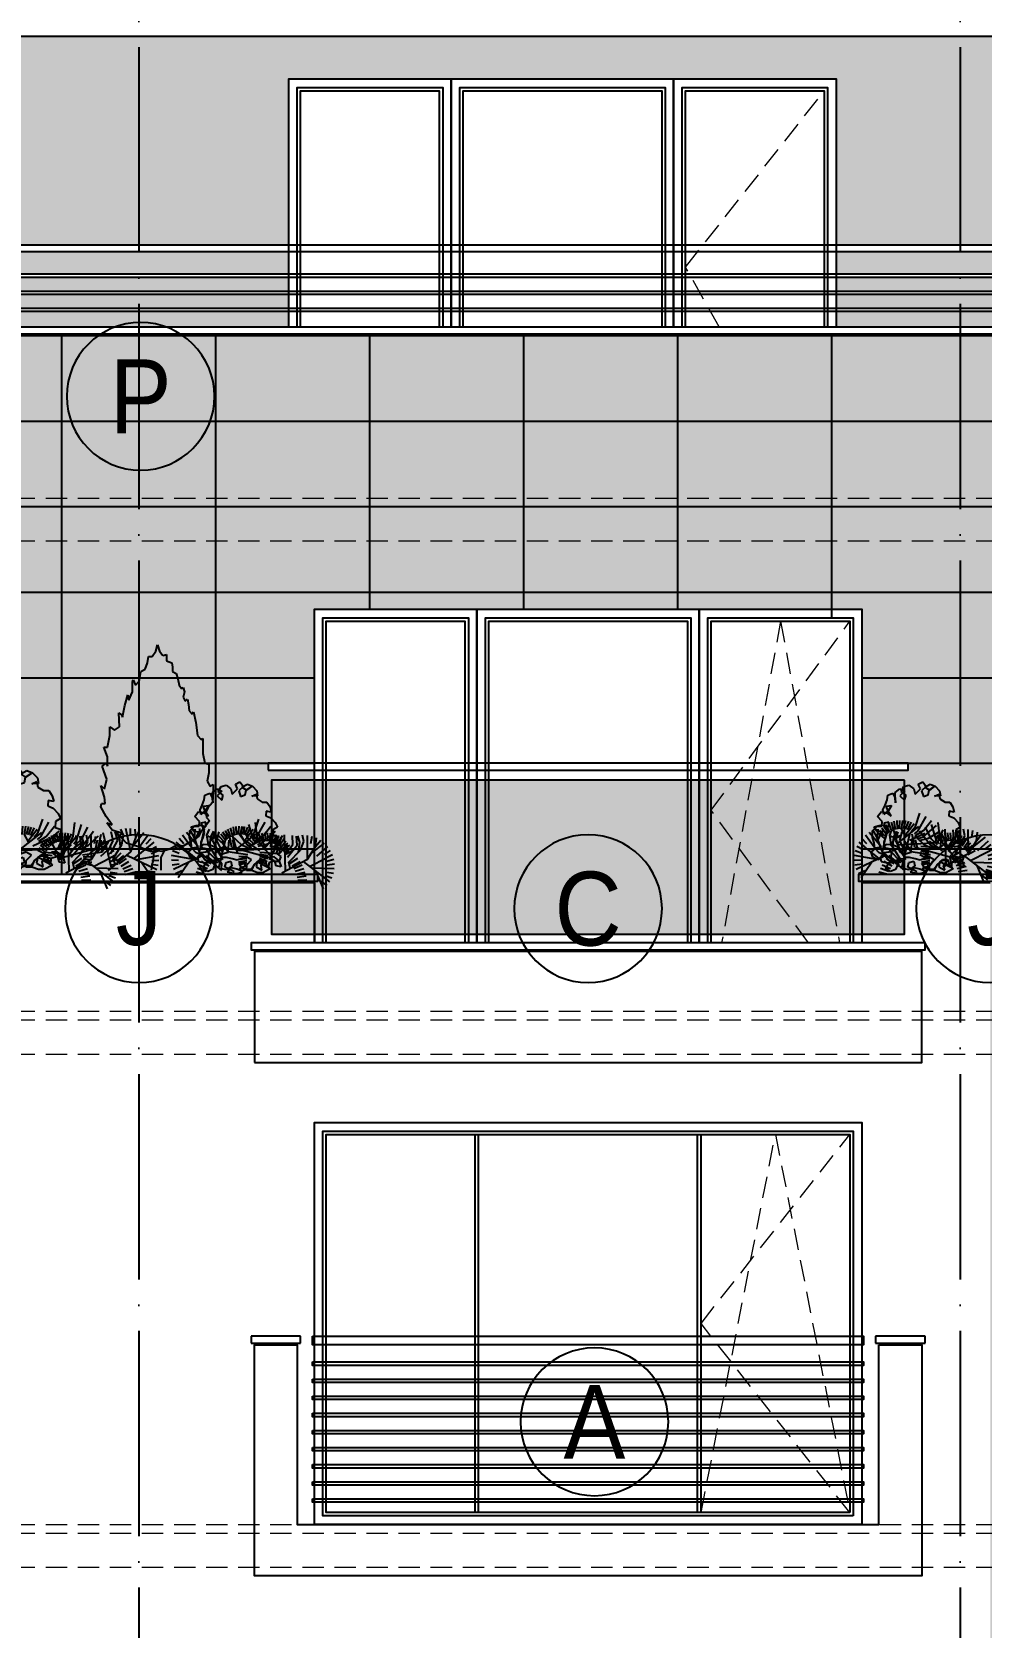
# Model space of a CAD drawing. Extents: x 9615146 to 9672346, y 4699603 to 4705703.
# Drawn here: x 9628201 to 9628756, y 4701149 to 4702081 of the extents above; entities that cross this region are included whole.
import ezdxf
from ezdxf.enums import TextEntityAlignment as Align

# ---------------------------------------------------------------- set-up
doc = ezdxf.new("R2010")
doc.units = 0
doc.header["$LTSCALE"] = 0.5
doc.header["$MEASUREMENT"] = 0
doc.linetypes.add('ACAD_ISO04W100', pattern=[30, 24, -3, 0, -3])
doc.linetypes.add('DASHED', pattern=[0.75, 0.5, -0.25])
doc.layers.get('0').update_dxf_attribs({"color": 251, "linetype": 'CONTINUOUS'})
for name, color, linetype in [('_axis', 1, 'ACAD_ISO04W100'), ('_hatch', 9, 'CONTINUOUS'), ('_hatch_construction', 252, 'CONTINUOUS'), ('_text_spesif_window', 41, 'CONTINUOUS'), ('_view', 3, 'CONTINUOUS'), ('_vista', 75, 'CONTINUOUS'), ('fasadi', 147, 'CONTINUOUS')]:
    doc.layers.add(name, color=color, linetype=linetype)
doc.layers.add('_punk', color=8, linetype='DASHED', lineweight=9)
doc.styles.add('HEB1', font='', dxfattribs={"width": 0.8, "oblique": 17})
doc.styles.add('POMESHTENIA', font='arial.ttf', dxfattribs={"width": 0.9})
doc.styles.get('HEB1').set_extended_font_data('HebarU Cyr')

# ---------------------------------------------------------------- blocks, each defined once
blk = doc.blocks.new('sedgr-flat-1')
at = {"layer": 'fasadi'}
for p, q in [((27, 140), (-2, 140)), ((-2, 140), (-2, 136)), ((27, 136), (27, 140)), ((392, 140), (363, 140)), ((363, 140), (363, 136)), ((392, 136), (392, 140)), ((-2, 136), (27, 136)), ((363, 136), (392, 136))]:
    blk.add_line(p, q, dxfattribs=at)
for points in [[(34, 140), (356, 140), (356, 135), (34, 135)], [(365, 135), (390, 135), (390, 0), (0, 0), (0, 135), (25, 135), (25, 30), (365, 30), (365, 135)], [(34, 125), (356, 125), (356, 123), (34, 123)], [(34, 115), (356, 115), (356, 113), (34, 113)], [(34, 105), (356, 105), (356, 103), (34, 103)], [(34, 95), (356, 95), (356, 93), (34, 93)], [(34, 85), (356, 85), (356, 83), (34, 83)], [(34, 75), (356, 75), (356, 73), (34, 73)], [(34, 65), (356, 65), (356, 63), (34, 63)], [(34, 55), (356, 55), (356, 53), (34, 53)], [(34, 45), (356, 45), (356, 43), (34, 43)]]:
    blk.add_lwpolyline(points, close=True, dxfattribs=at)
blk = doc.blocks.new('TREE8-E')
for p, q in [((-11.26, 6.78), (-12.51, 7.9)), ((-10.72, 7.44), (-11.79, 8.73)), ((-10.09, 8), (-10.95, 9.45)), ((-8.04, 4.03), (-10.82, 7.5)), ((-8.62, 6.91), (-10, 10.02)), ((-7.19, 7.05), (-8.98, 10.44)), ((-7.42, 8.84), (-7.9, 10.7)), ((-7.42, 8.84), (-6.79, 10.78)), ((-6.94, 5.39), (-7.42, 8.84)), ((-6.94, 5.39), (-4.62, 10.43)), ((-6.11, 9.06), (-5.69, 10.69)), ((-4.54, 6.64), (-4.45, 8.81)), ((-4.45, 8.81), (-3.55, 10.05)), ((-4.32, 6), (-3.61, 8.28)), ((-3.61, 8.28), (-2.65, 9.42)), ((-3.37, 7.39), (-2.35, 9.19)), ((-3.33, 0.76), (0.33, 8.32)), ((-2.38, 7.14), (-1.43, 8.96)), ((0.67, 4.77), (0.71, 7.98)), ((4.3, 4.6), (2.6, 8.27)), ((4.87, 5.91), (4.09, 8.87)), ((6, 5.26), (5.67, 9.21)), ((6.98, 6.04), (7.28, 9.27)), ((-12.21, 3.59), (-13.88, 3.75)), ((-12.16, 4.44), (-13.79, 4.86)), ((-6.22, 4.47), (-13.79, 2.65)), ((-8.62, 3.89), (-13.52, 5.93)), ((-11.68, 6.05), (-13.1, 6.95)), ((-2.76, 0.04), (-6.94, 5.39)), ((-4.25, 2.5), (-5.56, 4.18)), ((-3.61, 2.86), (-4.77, 4.65)), ((-3.26, 2.93), (-4.54, 6.64)), ((-2.44, 3.89), (-3.37, 7.39)), ((-1.73, 4.24), (-2.38, 7.14)), ((-0.38, 3.93), (-1.32, 6.6)), ((-0.38, 3.93), (0.43, 6.59)), ((1.9, 3.05), (-0.38, 3.93)), ((8.96, 0.42), (0.67, 4.77)), ((1.23, 4.49), (1.23, 6.45)), ((3.03, 4.83), (1.24, 7.41)), ((4.83, 3.42), (3.03, 4.83)), ((5.2, 3.72), (4.3, 4.6)), ((6.86, 2.61), (4.33, 5.51)), ((6.02, 4.2), (4.87, 5.91)), ((6.46, 4.38), (6, 5.26)), ((9.16, 0.67), (6.19, 6.34)), ((7.4, 4.58), (6.98, 6.04)), ((8.33, 3.11), (7.54, 6.56)), ((7.99, 2.91), (9.73, 4.22)), ((8.35, 4.58), (8.22, 6.56)), ((8.64, 0.04), (12.5, 4.67)), ((8.82, 4.51), (8.9, 6.49)), ((9.28, 4.39), (9.57, 6.35)), ((9.73, 4.22), (10.22, 6.14)), ((10.16, 4.01), (10.84, 5.86)), ((10.56, 3.75), (11.43, 5.52)), ((10.93, 3.45), (11.99, 5.12)), ((11.57, 2.74), (12.95, 4.16)), ((-11.9, 1.94), (-13.54, 1.57)), ((-9.89, 3.59), (-13.12, 0.55)), ((-6.86, -0.04), (-8.75, 0.93)), ((-6.43, 0.55), (-8.23, 1.68)), ((-5.95, 1.11), (-7.65, 2.39)), ((-5.43, 1.62), (-7.01, 3.05)), ((-4.86, 2.09), (-6.31, 3.65)), ((-4.11, 1.77), (-3.26, 2.93)), ((3.35, 0.5), (1.38, 0.37)), ((3.43, 0.97), (1.45, 1.05)), ((3.55, 1.44), (1.59, 1.72)), ((3.72, 1.88), (1.8, 2.37)), ((3.93, 2.31), (1.9, 3.05)), ((11.84, 2.34), (13.36, 3.61)), ((12.05, 1.92), (13.7, 3.02)), ((12.23, 1.47), (13.98, 2.4)), ((12.35, 1.01), (14.19, 1.75)), ((12.43, 0.54), (14.34, 1.08))]:
    blk.add_line(p, q)
blk = doc.blocks.new('_TREE03')
for p, q in [((-6.9, 1113.8), (0.7, 1146.3)), ((0.7, 1146.3), (12.2, 1113.8)), ((-60.7, 1021.7), (-49.1, 1054.2)), ((-49.1, 1054.2), (-45.3, 1086.7)), ((-45.3, 1086.7), (-26.1, 1086.7)), ((-26.1, 1086.7), (-6.9, 1113.8)), ((12.2, 1113.8), (27.6, 1092.1)), ((27.6, 1092.1), (46.8, 1097.5)), ((46.8, 1097.5), (46.8, 1065)), ((46.8, 1065), (73.6, 1054.2)), ((73.6, 1054.2), (77.5, 1032.5)), ((-91.4, 962.1), (-83.7, 1010.8)), ((-83.7, 1010.8), (-60.7, 1021.7)), ((77.5, 1032.5), (77.5, 1010.8)), ((77.5, 1010.8), (96.7, 1000)), ((96.7, 1000), (104.3, 972.9)), ((-145.1, 864.5), (-125.9, 907.9)), ((-125.9, 956.6), (-122.1, 967.5)), ((-125.9, 907.9), (-125.9, 956.6)), ((-122.1, 967.5), (-110.5, 940.4)), ((-110.5, 940.4), (-91.4, 962.1)), ((104.3, 972.9), (112, 940.4)), ((112, 940.4), (123.5, 924.1)), ((123.5, 924.1), (131.2, 929.5)), ((131.2, 929.5), (138.9, 907.9)), ((138.9, 907.9), (131.2, 880.8)), ((-175.8, 777.8), (-164.3, 837.4)), ((-164.3, 837.4), (-148.9, 891.6)), ((-148.9, 891.6), (-145.1, 864.5)), ((131.2, 880.8), (142.7, 859.1)), ((142.7, 859.1), (154.2, 869.9)), ((154.2, 869.9), (158, 842.8)), ((158, 842.8), (161.9, 810.3)), ((-195, 799.5), (-183.4, 794.1)), ((-191.1, 729), (-195, 799.5)), ((-183.4, 794.1), (-175.8, 777.8)), ((161.9, 810.3), (177.2, 794.1)), ((177.2, 794.1), (184.9, 804.9)), ((184.9, 804.9), (196.4, 750.7)), ((196.4, 750.7), (204.1, 685.7)), ((-252.5, 626.1), (-241, 685.7)), ((-241, 729), (-218, 712.8)), ((-241, 685.7), (-241, 729)), ((-218, 712.8), (-191.1, 729)), ((204.1, 685.7), (223.3, 664)), ((223.3, 664), (231, 669.4)), ((231, 669.4), (231, 593.5)), ((-271.7, 626.1), (-252.5, 626.1)), ((-252.5, 577.3), (-271.7, 626.1)), ((-252.5, 528.5), (-252.5, 577.3)), ((231, 593.5), (242.5, 544.8)), ((-279.4, 528.5), (-260.2, 544.8)), ((-256.3, 463.5), (-279.4, 528.5)), ((-260.2, 544.8), (-252.5, 528.5)), ((242.5, 544.8), (261.6, 539.3)), ((261.6, 496), (254, 452.6)), ((261.6, 539.3), (261.6, 496)), ((-267.9, 371.3), (-287, 430.9)), ((-287, 430.9), (-267.9, 414.7)), ((-267.9, 414.7), (-256.3, 463.5)), ((254, 452.6), (269.3, 425.5)), ((269.3, 425.5), (284.7, 436.4)), ((284.7, 436.4), (284.7, 398.4)), ((-287, 322.6), (-283.2, 338.8)), ((-283.2, 338.8), (-264, 338.8)), ((-264, 338.8), (-267.9, 371.3)), ((280.8, 344.2), (257.8, 317.1)), ((284.7, 398.4), (280.8, 344.2)), ((-260.2, 273.8), (-287, 322.6)), ((-229.5, 230.4), (-260.2, 273.8)), ((265.5, 252.1), (219.4, 192.5)), ((257.8, 317.1), (246.3, 295.5)), ((246.3, 295.5), (250.1, 268.4)), ((250.1, 268.4), (265.5, 252.1)), ((-229.5, 203.3), (-256.3, 241.3)), ((-256.3, 241.3), (-229.5, 230.4)), ((-175.8, 187.1), (-229.5, 203.3)), ((-191.1, 176.2), (-175.8, 187.1)), ((-156.6, 138.3), (-191.1, 176.2)), ((207.9, 170.8), (165.7, 143.7)), ((219.4, 192.5), (207.9, 170.8)), ((-83.7, 116.6), (-156.6, 138.3)), ((-60.7, 105.8), (-83.7, 116.6)), ((-60.7, 105.8), (-33.2, 97.8)), ((-33.2, 97.8), (-6.9, 100.4)), ((-18.1, 99.3), (-21.6, 40.7)), ((23.8, 94.9), (-6.9, 100.4)), ((35.1, 98.5), (20.7, 67.8)), ((58.3, 105.8), (23.8, 94.9)), ((100.5, 127.5), (58.3, 105.8)), ((131.2, 122), (100.5, 127.5)), ((165.7, 143.7), (131.2, 122)), ((-29.3, 0.9), (-21.6, 40.7)), ((20.7, 0.9), (20.7, 67.8))]:
    blk.add_line(p, q)
blk = doc.blocks.new('_TREE16')
for p, q in [((-22.1, 148.4), (-29.4, 140.7)), ((-13.8, 152), (-22.1, 148.4)), ((-11.8, 141.7), (-20, 147.4)), ((-20, 147.4), (-12.3, 141.7)), ((-4.5, 146.9), (-13.8, 152)), ((-12.3, 141.7), (-4.5, 146.9)), ((-1.4, 155.7), (-7.1, 147.9)), ((-7.1, 147.9), (0.7, 140.7)), ((6.3, 152), (-1.4, 155.7)), ((2.7, 144.3), (6.3, 152)), ((11.5, 135.5), (2.7, 144.3)), ((13.6, 144.3), (11.5, 135.5)), ((21.9, 150), (13.6, 144.3)), ((30.2, 147.9), (21.9, 150)), ((36.9, 144.3), (28.6, 140.1)), ((34.8, 139.6), (30.2, 147.9)), ((44.6, 138.1), (36.9, 144.3)), ((-46.4, 122), (-51.6, 114.3)), ((-38.7, 122), (-46.4, 122)), ((-29.9, 127.2), (-38.7, 122)), ((-29.4, 140.7), (-30.9, 132.4)), ((-30.9, 132.4), (-21.1, 131.8)), ((-28.8, 135.5), (-29.9, 127.2)), ((-21.1, 131.8), (-28.8, 135.5)), ((-10.2, 133.9), (-11.8, 141.7)), ((-2.4, 131.4), (-10.2, 133.9)), ((0.7, 140.7), (-2.4, 131.4)), ((26.5, 133.4), (34.8, 139.6)), ((29.1, 125.1), (26.5, 133.4)), ((28.6, 140.1), (36.9, 132.4)), ((36.9, 132.4), (29.1, 125.1)), ((44.1, 121), (44.6, 130.3)), ((44.6, 128.8), (44.1, 121)), ((44.6, 130.3), (44.6, 138.1)), ((48.8, 137), (44.6, 128.8)), ((57.1, 133.4), (48.8, 137)), ((58.1, 125.6), (57.1, 133.4)), ((61.7, 116.9), (58.1, 125.6)), ((-53.1, 95.6), (-60.4, 87.8)), ((-51.6, 114.3), (-53.7, 105.4)), ((-53.7, 105.4), (-45.4, 107)), ((-44.8, 99.2), (-53.1, 95.6)), ((-45.4, 107), (-44.8, 99.2)), ((60.1, 115.3), (50.8, 116.3)), ((50.8, 116.3), (56, 108)), ((51.4, 98.7), (56.5, 107)), ((59.1, 103.9), (51.4, 98.7)), ((56, 108), (63.8, 101.3)), ((56.5, 107), (60.1, 115.3)), ((67.9, 106.5), (59.1, 103.9)), ((65.3, 109.1), (61.7, 116.9)), ((63.8, 101.3), (65.3, 109.1)), ((66.4, 89.4), (74.1, 98.2)), ((74.1, 98.2), (67.9, 106.5)), ((-60.4, 87.8), (-64, 80.1)), ((-64, 80.1), (-56.3, 75.9)), ((-56.3, 75.9), (-55.7, 67.1)), ((55.5, 80.6), (55.5, 88.4)), ((55.5, 88.4), (63.8, 86.8)), ((63.3, 83.2), (55.5, 80.6)), ((60.7, 79), (58.6, 71.3)), ((63.8, 86.8), (60.7, 79)), ((71.6, 82.7), (63.3, 83.2)), ((66.9, 81.6), (66.4, 89.4)), ((74.6, 81.6), (66.9, 81.6)), ((67.4, 71.8), (75.1, 72.9)), ((71, 64), (67.4, 71.8)), ((79.8, 80.6), (71.6, 82.7)), ((82.4, 73.9), (74.6, 81.6)), ((75.1, 72.9), (79.8, 80.6)), ((82.9, 63), (82.4, 73.9)), ((-61.9, 52.6), (-65, 44.9)), ((-63.5, 64.5), (-64.5, 56.8)), ((-64.5, 56.8), (-62.4, 49)), ((-55.7, 67.1), (-63.5, 64.5)), ((-62.4, 49), (-53.1, 46.9)), ((-53.7, 55.2), (-61.9, 52.6)), ((-53.1, 46.9), (-53.7, 55.2)), ((46.2, 59.9), (35.3, 66.1)), ((35.3, 66.1), (43.6, 63)), ((40, 46.4), (50.3, 51.1)), ((43.6, 63), (51.4, 64)), ((44.6, 42.3), (52.4, 50.6)), ((50.3, 51.1), (46.2, 59.9)), ((51.4, 64), (52.4, 65.6)), ((52.4, 50.6), (60.1, 51.1)), ((58.6, 71.3), (60.7, 63)), ((60.1, 51.1), (67.9, 41.3)), ((60.7, 63), (63.8, 55.2)), ((63.8, 55.2), (63.8, 46.4)), ((68.4, 47.5), (74.6, 55.8)), ((74.6, 55.8), (71, 64)), ((78.8, 44.9), (79.8, 53.7)), ((79.8, 53.7), (82.9, 63)), ((-61.9, 36.6), (-69.7, 31.4)), ((-69.7, 31.4), (-67.1, 23.7)), ((-67.1, 23.7), (-58.8, 30.4)), ((-65, 44.9), (-61.9, 36.6)), ((-58.8, 30.4), (-50.5, 29.9)), ((-50.5, 29.9), (-58.8, 23.1)), ((-42.8, 26.3), (-45.4, 18.5)), ((-34.5, 26.3), (-42.8, 26.3)), ((-41.2, 23.7), (-32.9, 24.2)), ((-25.7, 17.9), (-34.5, 26.3)), ((-32.9, 24.2), (-24.7, 17.4)), ((-20.5, 25.7), (-12.8, 29.9)), ((-12.8, 17.4), (-20.5, 25.7)), ((-12.8, 29.9), (-5, 27.8)), ((-5, 27.8), (3.3, 25.2)), ((3.3, 25.2), (11.5, 27.3)), ((11.5, 27.3), (20.8, 29.3)), ((20.3, 46.4), (18.3, 37.6)), ((18.3, 37.6), (28.1, 35)), ((28.1, 46.9), (20.3, 46.4)), ((20.8, 29.3), (28.6, 29.3)), ((35.3, 27.3), (27, 27.8)), ((27, 27.8), (36.9, 21.1)), ((34.3, 38.2), (28.1, 46.9)), ((28.1, 35), (35.8, 37.6)), ((28.6, 29.3), (34.3, 38.2)), ((29.1, 20), (37.9, 27.3)), ((44.1, 24.2), (35.3, 27.3)), ((35.8, 37.6), (40, 46.4)), ((37.9, 27.3), (40.5, 18.5)), ((52.4, 28.8), (44.1, 24.2)), ((55.5, 38.7), (44.6, 42.3)), ((48.2, 21.6), (56, 24.7)), ((55.5, 44.3), (50.8, 36.6)), ((50.8, 36.6), (52.4, 28.8)), ((63.8, 46.4), (55.5, 44.3)), ((63.3, 37.6), (55.5, 38.7)), ((56, 24.7), (63.3, 34)), ((67.9, 41.3), (63.3, 32.4)), ((69.4, 29.9), (63.3, 37.6)), ((63.3, 34), (71.6, 37.1)), ((63.3, 32.4), (73.6, 25.7)), ((67.4, 22.1), (69.4, 29.9)), ((76.7, 45.4), (68.4, 47.5)), ((71.6, 37.1), (78.8, 44.9)), ((73.6, 25.7), (81.9, 29.9)), ((85, 38.2), (76.7, 45.4)), ((81.9, 29.9), (85, 38.2)), ((-67.1, 23.1), (-70.2, 13.8)), ((-70.2, 13.8), (-61.9, 15.4)), ((-58.8, 23.1), (-67.1, 23.1)), ((-61.9, 15.4), (-59.9, 23.7)), ((-59.9, 23.7), (-49.5, 20.5)), ((-45.4, 18.5), (-52.1, 10.7)), ((-52.1, 10.7), (-39.7, 4)), ((-49.5, 20.5), (-49, 12.2)), ((-49, 12.2), (-39.2, 17.4)), ((-36.6, 15.9), (-41.2, 23.7)), ((-39.7, 4), (-30.9, 4)), ((-39.2, 17.4), (-29.9, 22.6)), ((-38.1, 8.1), (-36.6, 15.9)), ((-28.3, 13.8), (-38.1, 8.1)), ((-30.9, 4), (-21.1, 7.6)), ((-29.9, 22.6), (-28.3, 13.8)), ((-20, 10.2), (-25.7, 17.9)), ((-24.7, 17.4), (-21.1, 9.2)), ((-21.1, 9.2), (-13.3, 9.7)), ((-21.1, 7.6), (-12.3, 7.6)), ((-12.3, 10.7), (-20, 10.2)), ((-13.3, 9.7), (-4.5, 11.2)), ((-12.3, 7.6), (-12.8, 17.4)), ((-4.5, 7.1), (-12.3, 10.7)), ((-8.2, 22.6), (-10.2, 14.4)), ((-10.2, 14.4), (-0.9, 12.2)), ((0.1, 20), (-8.2, 22.6)), ((-4.5, 11.2), (0.1, 20)), ((-0.9, 12.2), (-4.5, 4.5)), ((3.8, 10.7), (-4.5, 7.1)), ((-4.5, 4.5), (3.8, 2.4)), ((13.6, 12.8), (3.8, 10.7)), ((3.8, 2.4), (11.5, 3.5)), ((8.4, 5.5), (16.2, 10.2)), ((11.5, 3.5), (19.3, 5)), ((13.6, 23.1), (12, 15.4)), ((12, 15.4), (21.3, 8.6)), ((21.9, 21.1), (13.6, 23.1)), ((19.3, 5), (13.6, 12.8)), ((16.2, 10.2), (23.9, 13.3)), ((21.3, 8.6), (29.6, 10.7)), ((23.9, 13.3), (21.9, 21.1)), ((29.6, 10.7), (29.1, 20)), ((36.9, 21.1), (48.2, 21.6)), ((38.4, 14.8), (39.5, 22.6)), ((46.2, 22.1), (38.4, 14.8)), ((39.5, 22.6), (48.2, 22.6)), ((40.5, 18.5), (44.1, 9.2)), ((44.1, 9.2), (52.4, 6)), ((55.5, 20), (46.2, 22.1)), ((48.2, 22.6), (56.5, 20)), ((52.4, 6), (60.7, 12.2)), ((60.7, 12.2), (55.5, 20)), ((56.5, 20), (67.4, 22.1))]:
    blk.add_line(p, q)
blk = doc.blocks.new('fghfdg')
at = {"layer": '_text_spesif_window'}
blk.add_circle((0, 0), 18, dxfattribs=at)
at = {"layer": '_text_spesif_window', "style": 'HEB1', "text_generation_flag": 6, "width": 0.8}
blk.add_attdef('A', text='', height=18, rotation=180, dxfattribs=at).set_placement((0, -9.23), align=Align.CENTER)

msp = doc.modelspace()

# ---------------------------------------------------------------- hatches: boundary and pattern name
at = {"layer": '_hatch', "ltscale": 30, "true_color": 0xb97b1d}
h = msp.add_hatch(color=32, dxfattribs=at)
h.dxf.hatch_style = 1
h.paths.add_polyline_path([(9628743.72, 4701917.84), (9628671.22, 4701917.84), (9628671.22, 4701908.84), (9628743.72, 4701908.84)])
h.paths.add_polyline_path([(9628791.22, 4701917.84), (9628743.72, 4701917.84), (9628743.72, 4701908.84), (9628791.22, 4701908.84)])
h.paths.add_polyline_path([(9629056.22, 4701917.84), (9628996.22, 4701917.84), (9628996.22, 4701908.84), (9629056.22, 4701908.84)])
h.paths.add_polyline_path([(9628263.72, 4701917.84), (9628176.22, 4701917.84), (9628176.22, 4701908.84), (9628263.72, 4701908.84)])
h.paths.add_polyline_path([(9628351.22, 4701917.84), (9628263.72, 4701917.84), (9628263.72, 4701908.84), (9628351.22, 4701908.84)])
h.paths.add_polyline_path([(9627531.22, 4701917.84), (9627471.22, 4701917.84), (9627471.22, 4701908.84), (9627531.22, 4701908.84)])
h.paths.add_polyline_path([(9627783.72, 4701917.84), (9627736.22, 4701917.84), (9627736.22, 4701908.84), (9627783.72, 4701908.84)])
h.paths.add_polyline_path([(9627856.22, 4701917.84), (9627783.72, 4701917.84), (9627783.72, 4701908.84), (9627856.22, 4701908.84)])
h.paths.add_polyline_path([(9627471.22, 4702078.84), (9627471.22, 4701956.84), (9627531.22, 4701956.84), (9627531.22, 4702058.84), (9627736.22, 4702058.84), (9627736.22, 4701956.84), (9627856.22, 4701956.84), (9627856.22, 4702053.84), (9627951.22, 4702053.84), (9628081.22, 4702053.84), (9628176.22, 4702053.84), (9628176.22, 4701956.84), (9628351.22, 4701956.84), (9628351.22, 4702053.84), (9628446.22, 4702053.84), (9628576.22, 4702053.84), (9628671.22, 4702053.84), (9628671.22, 4701956.84), (9628791.22, 4701956.84), (9628791.22, 4702058.84), (9628996.22, 4702058.84), (9628996.22, 4701956.84), (9629056.22, 4701956.84), (9629056.22, 4702078.84)])
h.paths.add_polyline_path([(9627531.22, 4701939.84), (9627531.22, 4701952.84), (9627471.22, 4701952.84), (9627471.22, 4701939.84)])
h.paths.add_polyline_path([(9627471.22, 4701937.84), (9627471.22, 4701929.84), (9627531.22, 4701929.84), (9627531.22, 4701937.84)])
h.paths.add_polyline_path([(9627736.22, 4701952.84), (9627736.22, 4701939.84), (9627856.22, 4701939.84), (9627856.22, 4701952.84)])
h.paths.add_polyline_path([(9627736.22, 4701937.84), (9627736.22, 4701929.84), (9627856.22, 4701929.84), (9627856.22, 4701937.84)])
h.paths.add_polyline_path([(9628351.22, 4701939.84), (9628351.22, 4701952.84), (9628176.22, 4701952.84), (9628176.22, 4701939.84)])
h.paths.add_polyline_path([(9628176.22, 4701937.84), (9628176.22, 4701929.84), (9628351.22, 4701929.84), (9628351.22, 4701937.84)])
h.paths.add_polyline_path([(9628791.22, 4701939.84), (9628791.22, 4701952.84), (9628671.22, 4701952.84), (9628671.22, 4701939.84)])
h.paths.add_polyline_path([(9628671.22, 4701937.84), (9628671.22, 4701929.84), (9628791.22, 4701929.84), (9628791.22, 4701937.84)])
h.paths.add_polyline_path([(9629056.22, 4701939.84), (9629056.22, 4701952.84), (9628996.22, 4701952.84), (9628996.22, 4701939.84)])
h.paths.add_polyline_path([(9629056.22, 4701929.84), (9629056.22, 4701937.84), (9628996.22, 4701937.84), (9628996.22, 4701929.84)])
h.paths.add_polyline_path([(9628176.22, 4701919.84), (9628351.22, 4701919.84), (9628351.22, 4701927.84), (9628176.22, 4701927.84)])
h.paths.add_polyline_path([(9628671.22, 4701919.84), (9628791.22, 4701919.84), (9628791.22, 4701927.84), (9628671.22, 4701927.84)])
h.paths.add_polyline_path([(9628996.22, 4701919.84), (9629056.22, 4701919.84), (9629056.22, 4701927.84), (9628996.22, 4701927.84)])
h.paths.add_polyline_path([(9627736.22, 4701919.84), (9627856.22, 4701919.84), (9627856.22, 4701927.84), (9627736.22, 4701927.84)])
h.paths.add_polyline_path([(9627471.22, 4701919.84), (9627531.22, 4701919.84), (9627531.22, 4701927.84), (9627471.22, 4701927.84)])
at = {"layer": '_hatch', "ltscale": 30, "true_color": 0x755724}
h = msp.add_hatch(color=27, dxfattribs=at)
h.dxf.hatch_style = 1
h.paths.add_polyline_path([(9628826.22, 4700388.84), (9628826.22, 4700553.84), (9629051.22, 4700553.84), (9629051.22, 4700388.84)], flags=16)
h.paths.add_polyline_path([(9628836.22, 4700398.84), (9628836.22, 4700543.84), (9629041.22, 4700543.84), (9629041.22, 4700398.84)], flags=0)
h.paths.add_polyline_path([(9628841.22, 4700403.84), (9628841.22, 4700538.84), (9629036.22, 4700538.84), (9629036.22, 4700403.84)], flags=0)
h.paths.add_polyline_path([(9628843.22, 4700405.84), (9628843.22, 4700536.84), (9629034.22, 4700536.84), (9629034.22, 4700405.84)], flags=0)
h.paths.add_polyline_path([(9628826.22, 4700688.84), (9628826.22, 4700853.84), (9629051.22, 4700853.84), (9629051.22, 4700688.84)], flags=16)
h.paths.add_polyline_path([(9628836.22, 4700698.84), (9628836.22, 4700843.84), (9629041.22, 4700843.84), (9629041.22, 4700698.84)], flags=0)
h.paths.add_polyline_path([(9628841.22, 4700703.84), (9628841.22, 4700838.84), (9629036.22, 4700838.84), (9629036.22, 4700703.84)], flags=0)
h.paths.add_polyline_path([(9628843.22, 4700705.84), (9628843.22, 4700836.84), (9629034.22, 4700836.84), (9629034.22, 4700705.84)], flags=0)
h.paths.add_polyline_path([(9628826.22, 4700988.84), (9628826.22, 4701153.84), (9629051.22, 4701153.84), (9629051.22, 4700988.84)], flags=16)
h.paths.add_polyline_path([(9628836.22, 4700998.84), (9628836.22, 4701143.84), (9629041.22, 4701143.84), (9629041.22, 4700998.84)], flags=0)
h.paths.add_polyline_path([(9628841.22, 4701003.84), (9628841.22, 4701138.84), (9629036.22, 4701138.84), (9629036.22, 4701003.84)], flags=0)
h.paths.add_polyline_path([(9628843.22, 4701005.84), (9628843.22, 4701136.84), (9629034.22, 4701136.84), (9629034.22, 4701005.84)], flags=0)
h.paths.add_polyline_path([(9628826.22, 4701288.84), (9628826.22, 4701453.84), (9629051.22, 4701453.84), (9629051.22, 4701288.84)], flags=16)
h.paths.add_polyline_path([(9628836.22, 4701298.84), (9628836.22, 4701443.84), (9629041.22, 4701443.84), (9629041.22, 4701298.84)], flags=0)
h.paths.add_polyline_path([(9628841.22, 4701303.84), (9628841.22, 4701438.84), (9629036.22, 4701438.84), (9629036.22, 4701303.84)], flags=0)
h.paths.add_polyline_path([(9628843.22, 4701305.84), (9628843.22, 4701436.84), (9629034.22, 4701436.84), (9629034.22, 4701305.84)], flags=0)
h.paths.add_polyline_path([(9628826.22, 4701588.84), (9628826.22, 4701753.84), (9629051.22, 4701753.84), (9629051.22, 4701588.84)], flags=16)
h.paths.add_polyline_path([(9628836.22, 4701598.84), (9628836.22, 4701743.84), (9629041.22, 4701743.84), (9629041.22, 4701598.84)], flags=0)
h.paths.add_polyline_path([(9628841.22, 4701603.84), (9628841.22, 4701738.84), (9629036.22, 4701738.84), (9629036.22, 4701603.84)], flags=0)
h.paths.add_polyline_path([(9628843.22, 4701605.84), (9628843.22, 4701736.84), (9629034.22, 4701736.84), (9629034.22, 4701605.84)], flags=0)
h.paths.add_polyline_path([(9627476.22, 4700388.84), (9627476.22, 4700553.84), (9627701.22, 4700553.84), (9627701.22, 4700388.84)], flags=16)
h.paths.add_polyline_path([(9627486.22, 4700398.84), (9627486.22, 4700543.84), (9627691.22, 4700543.84), (9627691.22, 4700398.84)], flags=0)
h.paths.add_polyline_path([(9627491.22, 4700403.84), (9627491.22, 4700538.84), (9627686.22, 4700538.84), (9627686.22, 4700403.84)], flags=0)
h.paths.add_polyline_path([(9627493.22, 4700405.84), (9627493.22, 4700536.84), (9627684.22, 4700536.84), (9627684.22, 4700405.84)], flags=0)
h.paths.add_polyline_path([(9627476.22, 4700688.84), (9627476.22, 4700853.84), (9627701.22, 4700853.84), (9627701.22, 4700688.84)], flags=16)
h.paths.add_polyline_path([(9627486.22, 4700698.84), (9627486.22, 4700843.84), (9627691.22, 4700843.84), (9627691.22, 4700698.84)], flags=0)
h.paths.add_polyline_path([(9627491.22, 4700703.84), (9627491.22, 4700838.84), (9627686.22, 4700838.84), (9627686.22, 4700703.84)], flags=0)
h.paths.add_polyline_path([(9627493.22, 4700705.84), (9627493.22, 4700836.84), (9627684.22, 4700836.84), (9627684.22, 4700705.84)], flags=0)
h.paths.add_polyline_path([(9627476.22, 4700988.84), (9627476.22, 4701153.84), (9627701.22, 4701153.84), (9627701.22, 4700988.84)], flags=16)
h.paths.add_polyline_path([(9627486.22, 4700998.84), (9627486.22, 4701143.84), (9627691.22, 4701143.84), (9627691.22, 4700998.84)], flags=0)
h.paths.add_polyline_path([(9627491.22, 4701003.84), (9627491.22, 4701138.84), (9627686.22, 4701138.84), (9627686.22, 4701003.84)], flags=0)
h.paths.add_polyline_path([(9627493.22, 4701005.84), (9627493.22, 4701136.84), (9627684.22, 4701136.84), (9627684.22, 4701005.84)], flags=0)
h.paths.add_polyline_path([(9627476.22, 4701288.84), (9627476.22, 4701453.84), (9627701.22, 4701453.84), (9627701.22, 4701288.84)], flags=16)
h.paths.add_polyline_path([(9627486.22, 4701298.84), (9627486.22, 4701443.84), (9627691.22, 4701443.84), (9627691.22, 4701298.84)], flags=0)
h.paths.add_polyline_path([(9627491.22, 4701303.84), (9627491.22, 4701438.84), (9627686.22, 4701438.84), (9627686.22, 4701303.84)], flags=0)
h.paths.add_polyline_path([(9627493.22, 4701305.84), (9627493.22, 4701436.84), (9627684.22, 4701436.84), (9627684.22, 4701305.84)], flags=0)
h.paths.add_polyline_path([(9627476.22, 4701588.84), (9627476.22, 4701753.84), (9627701.22, 4701753.84), (9627701.22, 4701588.84)], flags=16)
h.paths.add_polyline_path([(9627486.22, 4701598.84), (9627486.22, 4701743.84), (9627691.22, 4701743.84), (9627691.22, 4701598.84)], flags=0)
h.paths.add_polyline_path([(9627491.22, 4701603.84), (9627491.22, 4701738.84), (9627686.22, 4701738.84), (9627686.22, 4701603.84)], flags=0)
h.paths.add_polyline_path([(9627493.22, 4701605.84), (9627493.22, 4701736.84), (9627684.22, 4701736.84), (9627684.22, 4701605.84)], flags=0)
h.paths.add_polyline_path([(9628186.22, 4701643.84), (9628161.22, 4701643.84), (9628161.22, 4701588.84), (9628186.22, 4701588.84)], flags=16)
h.paths.add_polyline_path([(9627841.22, 4701643.84), (9627816.22, 4701643.84), (9627816.22, 4701588.84), (9627841.22, 4701588.84)])
h.paths.add_polyline_path([(9628366.22, 4701643.84), (9628341.22, 4701643.84), (9628341.22, 4701588.84), (9628366.22, 4701588.84)], flags=17)
h.paths.add_polyline_path([(9628711.22, 4701643.84), (9628686.22, 4701643.84), (9628686.22, 4701588.84), (9628711.22, 4701588.84)], flags=17)
h.paths.add_polyline_path([(9628743.72, 4701903.84), (9628263.72, 4701903.84), (9628263.72, 4701588.84), (9628341.22, 4701588.84), (9628341.22, 4701643.84), (9628366.22, 4701643.84), (9628366.22, 4701649.84), (9628339.22, 4701649.84), (9628339.22, 4701653.84), (9628366.22, 4701653.84), (9628366.22, 4701743.84), (9628686.22, 4701743.84), (9628686.22, 4701653.84), (9628713.22, 4701653.84), (9628713.22, 4701649.84), (9628686.22, 4701649.84), (9628686.22, 4701643.84), (9628711.22, 4701643.84), (9628711.22, 4701588.84), (9628743.72, 4701588.84)])
h.paths.add_polyline_path([(9629103.72, 4701903.84), (9628743.72, 4701903.84), (9628743.72, 4701588.84), (9628763.22, 4701588.84), (9628763.22, 4701583.84), (9628761.22, 4701583.84), (9628761.22, 4700008.84), (9628811.22, 4700008.84), (9628811.22, 4700243.84), (9629041.22, 4700243.84), (9629041.22, 4700008.84), (9629103.72, 4700008.84)])
h.paths.add_polyline_path([(9629121.22, 4701903.84), (9629103.72, 4701903.84), (9629103.72, 4700008.84), (9629121.22, 4700008.84)])
h.paths.add_polyline_path([(9627783.72, 4701903.84), (9627423.72, 4701903.84), (9627423.72, 4700008.84), (9627486.22, 4700008.84), (9627486.22, 4700243.84), (9627716.22, 4700243.84), (9627716.22, 4700008.84), (9627766.22, 4700008.84), (9627766.22, 4701584.84), (9627764.22, 4701584.84), (9627764.22, 4701588.84), (9627783.72, 4701588.84)])
h.paths.add_polyline_path([(9627423.72, 4701903.84), (9627406.22, 4701903.84), (9627406.22, 4700008.84), (9627423.72, 4700008.84)])
h.paths.add_polyline_path([(9628263.72, 4701903.84), (9627783.72, 4701903.84), (9627783.72, 4701588.84), (9627816.22, 4701588.84), (9627816.22, 4701643.84), (9627841.22, 4701643.84), (9627841.22, 4701649.84), (9627814.22, 4701649.84), (9627814.22, 4701653.84), (9627841.22, 4701653.84), (9627841.22, 4701743.84), (9628161.22, 4701743.84), (9628161.22, 4701653.84), (9628188.22, 4701653.84), (9628188.22, 4701649.84), (9628161.22, 4701649.84), (9628161.22, 4701643.84), (9628186.22, 4701643.84), (9628186.22, 4701588.84), (9628263.72, 4701588.84)])
at = {"layer": '_hatch_construction', "ltscale": 40}
h = msp.add_hatch(dxfattribs=at)
h.set_pattern_fill('EGGCRATE', color=250, scale=30, style=0, pattern_type=2)
h.set_pattern_definition([(0, (3, 0), (30, 15), [27, -3]), (0, (3, 3), (30, 15), [27, -3]), (90, (3, 3), (-30, 15), [12, -3]), (90, (0, 3), (-30, 15), [12, -3])])
h.paths.add_polyline_path([(9628743.72, 4701917.84), (9628671.22, 4701917.84), (9628671.22, 4701908.84), (9628743.72, 4701908.84)])
h.paths.add_polyline_path([(9628791.22, 4701917.84), (9628743.72, 4701917.84), (9628743.72, 4701908.84), (9628791.22, 4701908.84)])
h.paths.add_polyline_path([(9629056.22, 4701917.84), (9628996.22, 4701917.84), (9628996.22, 4701908.84), (9629056.22, 4701908.84)])
h.paths.add_polyline_path([(9628263.72, 4701917.84), (9628176.22, 4701917.84), (9628176.22, 4701908.84), (9628263.72, 4701908.84)])
h.paths.add_polyline_path([(9628351.22, 4701917.84), (9628263.72, 4701917.84), (9628263.72, 4701908.84), (9628351.22, 4701908.84)])
h.paths.add_polyline_path([(9627531.22, 4701917.84), (9627471.22, 4701917.84), (9627471.22, 4701908.84), (9627531.22, 4701908.84)])
h.paths.add_polyline_path([(9627783.72, 4701917.84), (9627736.22, 4701917.84), (9627736.22, 4701908.84), (9627783.72, 4701908.84)])
h.paths.add_polyline_path([(9627856.22, 4701917.84), (9627783.72, 4701917.84), (9627783.72, 4701908.84), (9627856.22, 4701908.84)])
h.paths.add_polyline_path([(9627471.22, 4702078.84), (9627471.22, 4701956.84), (9627531.22, 4701956.84), (9627531.22, 4702058.84), (9627736.22, 4702058.84), (9627736.22, 4701956.84), (9627856.22, 4701956.84), (9627856.22, 4702053.84), (9627951.22, 4702053.84), (9628081.22, 4702053.84), (9628176.22, 4702053.84), (9628176.22, 4701956.84), (9628351.22, 4701956.84), (9628351.22, 4702053.84), (9628446.22, 4702053.84), (9628576.22, 4702053.84), (9628671.22, 4702053.84), (9628671.22, 4701956.84), (9628791.22, 4701956.84), (9628791.22, 4702058.84), (9628996.22, 4702058.84), (9628996.22, 4701956.84), (9629056.22, 4701956.84), (9629056.22, 4702078.84)])
h.paths.add_polyline_path([(9627531.22, 4701939.84), (9627531.22, 4701952.84), (9627471.22, 4701952.84), (9627471.22, 4701939.84)])
h.paths.add_polyline_path([(9627471.22, 4701937.84), (9627471.22, 4701929.84), (9627531.22, 4701929.84), (9627531.22, 4701937.84)])
h.paths.add_polyline_path([(9627736.22, 4701952.84), (9627736.22, 4701939.84), (9627856.22, 4701939.84), (9627856.22, 4701952.84)])
h.paths.add_polyline_path([(9627736.22, 4701937.84), (9627736.22, 4701929.84), (9627856.22, 4701929.84), (9627856.22, 4701937.84)])
h.paths.add_polyline_path([(9628351.22, 4701939.84), (9628351.22, 4701952.84), (9628176.22, 4701952.84), (9628176.22, 4701939.84)])
h.paths.add_polyline_path([(9628176.22, 4701937.84), (9628176.22, 4701929.84), (9628351.22, 4701929.84), (9628351.22, 4701937.84)])
h.paths.add_polyline_path([(9628791.22, 4701939.84), (9628791.22, 4701952.84), (9628671.22, 4701952.84), (9628671.22, 4701939.84)])
h.paths.add_polyline_path([(9628671.22, 4701937.84), (9628671.22, 4701929.84), (9628791.22, 4701929.84), (9628791.22, 4701937.84)])
h.paths.add_polyline_path([(9629056.22, 4701939.84), (9629056.22, 4701952.84), (9628996.22, 4701952.84), (9628996.22, 4701939.84)])
h.paths.add_polyline_path([(9629056.22, 4701929.84), (9629056.22, 4701937.84), (9628996.22, 4701937.84), (9628996.22, 4701929.84)])
h.paths.add_polyline_path([(9628176.22, 4701919.84), (9628351.22, 4701919.84), (9628351.22, 4701927.84), (9628176.22, 4701927.84)])
h.paths.add_polyline_path([(9628671.22, 4701919.84), (9628791.22, 4701919.84), (9628791.22, 4701927.84), (9628671.22, 4701927.84)])
h.paths.add_polyline_path([(9628996.22, 4701919.84), (9629056.22, 4701919.84), (9629056.22, 4701927.84), (9628996.22, 4701927.84)])
h.paths.add_polyline_path([(9627736.22, 4701919.84), (9627856.22, 4701919.84), (9627856.22, 4701927.84), (9627736.22, 4701927.84)])
h.paths.add_polyline_path([(9627471.22, 4701919.84), (9627531.22, 4701919.84), (9627531.22, 4701927.84), (9627471.22, 4701927.84)])
at = {"layer": 'fasadi'}
h = msp.add_hatch(dxfattribs=at)
h.set_pattern_fill('DOTS', color=256, scale=50, style=0)
h.set_pattern_definition([(180, (19255670.0057, 0), (-1.5625, 3.125), [0, -3.125])])
h.paths.add_polyline_path([(9628711.22, 4701553.84), (9628711.22, 4701643.84), (9628341.22, 4701643.84), (9628341.22, 4701553.84)])

# ---------------------------------------------------------------- linework, layer by layer
at = {"layer": '_axis', "ltscale": 10}
for p, q in [((9628263.72, 4702372.71), (9628263.72, 4699845.26)), ((9628743.72, 4702372.71), (9628743.72, 4699845.26))]:
    msp.add_line(p, q, dxfattribs=at)
at = {"layer": '_hatch_construction', "color": 250, "ltscale": 40}
for p, q in [((9628218.72, 4701588.84), (9628218.72, 4701903.84)), ((9628308.72, 4701588.84), (9628308.72, 4701903.84)), ((9628398.72, 4701743.84), (9628398.72, 4701903.84)), ((9628488.72, 4701743.84), (9628488.72, 4701903.84)), ((9628578.72, 4701743.84), (9628578.72, 4701903.84)), ((9628668.72, 4701738.84), (9628668.72, 4701903.84)), ((9627406.22, 4701853.84), (9629121.22, 4701853.84)), ((9627406.22, 4701803.84), (9629121.22, 4701803.84)), ((9627406.22, 4701753.84), (9629121.22, 4701753.84)), ((9628161.22, 4701703.84), (9628366.22, 4701703.84)), ((9628686.22, 4701703.84), (9628826.22, 4701703.84)), ((9628161.22, 4701653.84), (9628366.22, 4701653.84)), ((9628686.22, 4701653.84), (9628826.22, 4701653.84)), ((9628161.22, 4701603.84), (9628366.22, 4701603.84)), ((9628686.22, 4701603.84), (9628826.22, 4701603.84))]:
    msp.add_line(p, q, dxfattribs=at)
at = {"layer": '_punk', "ltscale": 50}
for p, q in [((9624477.95, 4701808.84), (9629567.91, 4701808.84)), ((9624477.95, 4701803.84), (9629567.91, 4701803.84)), ((9624477.95, 4701783.84), (9629567.91, 4701783.84)), ((9628638.72, 4701736.84), (9628604.27, 4701548.84)), ((9628638.72, 4701736.84), (9628673.17, 4701548.84)), ((9624477.95, 4701508.84), (9629567.91, 4701508.84)), ((9624477.95, 4701503.84), (9629567.91, 4701503.84)), ((9624477.95, 4701483.84), (9629567.91, 4701483.84)), ((9628592.22, 4701215.84), (9628635.72, 4701436.84)), ((9628635.72, 4701436.84), (9628679.22, 4701215.84)), ((9624477.95, 4701208.84), (9629567.91, 4701208.84)), ((9624477.95, 4701203.84), (9629567.91, 4701203.84)), ((9624477.95, 4701183.84), (9629567.91, 4701183.84))]:
    msp.add_line(p, q, dxfattribs=at)
for points in [[(9628602.88, 4701908.84), (9628583.22, 4701943.84), (9628664.22, 4702046.84)], [(9628655.03, 4701548.84), (9628598.22, 4701626.34), (9628679.22, 4701736.84)], [(9628679.22, 4701215.84), (9628592.22, 4701326.34), (9628679.22, 4701436.84)]]:
    msp.add_lwpolyline(points, dxfattribs=at)
at = {"layer": 'fasadi', "ltscale": 40}
for p, q in [((9627426.22, 4702078.84), (9629116.22, 4702078.84)), ((9627404.22, 4701908.84), (9629123.22, 4701908.84)), ((9627404.22, 4701904.84), (9629123.22, 4701904.84)), ((9627406.22, 4701903.84), (9629121.22, 4701903.84)), ((9628366.22, 4701583.84), (9628366.22, 4701548.84))]:
    msp.add_line(p, q, dxfattribs=at)
at = {"layer": 'fasadi'}
for p, q in [((9628366.22, 4701583.84), (9628161.22, 4701583.84)), ((9628761.22, 4701583.84), (9628686.22, 4701583.84)), ((9628460.22, 4701215.84), (9628460.22, 4701436.84)), ((9628462.22, 4701215.84), (9628462.22, 4701436.84)), ((9628590.22, 4701215.84), (9628590.22, 4701436.84)), ((9628592.22, 4701215.84), (9628592.22, 4701436.84))]:
    msp.add_line(p, q, dxfattribs=at)
for points in [[(9628351.22, 4701908.84), (9628351.22, 4702053.84), (9628446.22, 4702053.84), (9628446.22, 4701908.84)], [(9628356.22, 4701908.84), (9628356.22, 4702048.84), (9628441.22, 4702048.84), (9628441.22, 4701908.84)], [(9628446.22, 4701908.84), (9628446.22, 4702053.84), (9628576.22, 4702053.84), (9628576.22, 4701908.84)], [(9628451.22, 4701908.84), (9628451.22, 4702048.84), (9628571.22, 4702048.84), (9628571.22, 4701908.84)], [(9628576.22, 4701908.84), (9628576.22, 4702053.84), (9628671.22, 4702053.84), (9628671.22, 4701908.84)], [(9628581.22, 4701908.84), (9628581.22, 4702048.84), (9628666.22, 4702048.84), (9628666.22, 4701908.84)], [(9628358.22, 4701908.84), (9628358.22, 4702046.84), (9628439.22, 4702046.84), (9628439.22, 4701908.84)], [(9628453.22, 4701908.84), (9628453.22, 4702046.84), (9628569.22, 4702046.84), (9628569.22, 4701908.84)], [(9628583.22, 4701908.84), (9628583.22, 4702046.84), (9628664.22, 4702046.84), (9628664.22, 4701908.84)], [(9628366.22, 4701548.84), (9628366.22, 4701743.84), (9628461.22, 4701743.84), (9628461.22, 4701548.84)], [(9628461.22, 4701548.84), (9628461.22, 4701743.84), (9628591.22, 4701743.84), (9628591.22, 4701548.84)], [(9628591.22, 4701548.84), (9628591.22, 4701743.84), (9628686.22, 4701743.84), (9628686.22, 4701548.84)], [(9628371.22, 4701548.84), (9628371.22, 4701738.84), (9628456.22, 4701738.84), (9628456.22, 4701548.84)], [(9628373.22, 4701548.84), (9628373.22, 4701736.84), (9628454.22, 4701736.84), (9628454.22, 4701548.84)], [(9628466.22, 4701548.84), (9628466.22, 4701738.84), (9628586.22, 4701738.84), (9628586.22, 4701548.84)], [(9628468.22, 4701548.84), (9628468.22, 4701736.84), (9628584.22, 4701736.84), (9628584.22, 4701548.84)], [(9628596.22, 4701548.84), (9628596.22, 4701738.84), (9628681.22, 4701738.84), (9628681.22, 4701548.84)], [(9628598.22, 4701548.84), (9628598.22, 4701736.84), (9628679.22, 4701736.84), (9628679.22, 4701548.84)]]:
    msp.add_lwpolyline(points, dxfattribs=at)
at = {"layer": 'fasadi', "ltscale": 40}
for points in [[(9627416.22, 4701956.84), (9629111.22, 4701956.84), (9629111.22, 4701952.84), (9627416.22, 4701952.84)], [(9627416.22, 4701939.84), (9629111.22, 4701939.84), (9629111.22, 4701937.84), (9627416.22, 4701937.84)], [(9627416.22, 4701929.84), (9629111.22, 4701929.84), (9629111.22, 4701927.84), (9627416.22, 4701927.84)], [(9627416.22, 4701919.84), (9629111.22, 4701919.84), (9629111.22, 4701917.84), (9627416.22, 4701917.84)], [(9628368.22, 4701588.84), (9628159.22, 4701588.84), (9628159.22, 4701584.84), (9628368.22, 4701584.84)], [(9628763.22, 4701588.84), (9628684.22, 4701588.84), (9628684.22, 4701584.84), (9628763.22, 4701584.84)], [(9628723.22, 4701548.84), (9628329.22, 4701548.84), (9628329.22, 4701544.84), (9628723.22, 4701544.84)], [(9628331.22, 4701478.84), (9628721.22, 4701478.84), (9628721.22, 4701543.84), (9628331.22, 4701543.84)]]:
    msp.add_lwpolyline(points, close=True, dxfattribs=at)
at = {"layer": 'fasadi'}
for points in [[(9628339.22, 4701649.84), (9628713.22, 4701649.84), (9628713.22, 4701653.84), (9628339.22, 4701653.84)], [(9628711.22, 4701643.84), (9628341.22, 4701643.84), (9628341.22, 4701553.84), (9628341.22, 4701553.84), (9628341.22, 4701553.84), (9628711.22, 4701553.84)], [(9628686.22, 4701208.84), (9628366.22, 4701208.84), (9628366.22, 4701443.84), (9628686.22, 4701443.84)], [(9628681.22, 4701213.84), (9628371.22, 4701213.84), (9628371.22, 4701438.84), (9628681.22, 4701438.84)], [(9628679.22, 4701215.84), (9628373.22, 4701215.84), (9628373.22, 4701436.84), (9628679.22, 4701436.84)]]:
    msp.add_lwpolyline(points, close=True, dxfattribs=at)

# ---------------------------------------------------------------- block references
at = {"layer": '_view'}
ref = msp.add_blockref('fghfdg', (9628264.68, 4701868.31), dxfattribs=dict(at, xscale=-2.399999998509884, yscale=2.400000000372529, zscale=2.4, rotation=180))
ref.add_attrib('A', 'P', dxfattribs={"layer": '_text_spesif_window', "height": 43.2, "rotation": 0, "style": 'POMESHTENIA', "width": 0.9}).set_placement((9628264.68, 4701868.31), align=Align.MIDDLE)
ref = msp.add_blockref('fghfdg', (9628263.72, 4701568.84), dxfattribs=dict(at, xscale=-2.399999998509884, yscale=2.400000000372529, zscale=2.4, rotation=180))
ref.add_attrib('A', 'J', dxfattribs={"layer": '_text_spesif_window', "height": 43.2, "rotation": 0, "style": 'POMESHTENIA', "width": 0.9}).set_placement((9628263.72, 4701568.84), align=Align.MIDDLE)
ref = msp.add_blockref('fghfdg', (9628526.22, 4701568.84), dxfattribs=dict(at, xscale=-2.399999998509884, yscale=2.400000000372529, zscale=2.4, rotation=180))
ref.add_attrib('A', 'C', dxfattribs={"layer": '_text_spesif_window', "height": 43.2, "rotation": 0, "style": 'POMESHTENIA', "width": 0.9}).set_placement((9628526.22, 4701568.84), align=Align.MIDDLE)
ref = msp.add_blockref('fghfdg', (9628761.22, 4701568.84), dxfattribs=dict(at, xscale=-2.399999998509884, yscale=2.400000000372529, zscale=2.4, rotation=180))
ref.add_attrib('A', 'J', dxfattribs={"layer": '_text_spesif_window', "height": 43.2, "rotation": 0, "style": 'POMESHTENIA', "width": 0.9}).set_placement((9628761.22, 4701568.84), align=Align.MIDDLE)
ref = msp.add_blockref('fghfdg', (9628529.94, 4701268.84), dxfattribs=dict(at, xscale=-2.399999998509884, yscale=2.400000000372529, zscale=2.4, rotation=180))
ref.add_attrib('A', 'A', dxfattribs={"layer": '_text_spesif_window', "height": 43.2, "rotation": 0, "style": 'POMESHTENIA', "width": 0.9}).set_placement((9628529.94, 4701268.84), align=Align.MIDDLE)
at = {"layer": '_vista', "ltscale": 10}
for name, p, xscale, yscale, zscale, rotation in [('_TREE03', (9628274.4, 4701591.25), 0.1149999983608723, 0.1149999983608723, 0.1149999983608723, 359.9999990719851), ('TREE8-E', (9628214.59, 4701592.58), -2.500000000000892, 2.5, 2.5, 335.7652238443712), ('TREE8-E', (9628340.95, 4701592.58), -2.500000000000892, 2.5, 2.5, 335.7652238443712), ('TREE8-E', (9628727.21, 4701595.96), -2.500000000000892, 2.5, 2.5, 335.7652238443712), ('TREE8-E', (9628239.1, 4701592.58), -2.500000001468029, 2.5, 2.5, 347.6649172166033), ('TREE8-E', (9628318.94, 4701592.58), 2.500000000672201, 2.500000000672201, 2.500000000672201, 12.33508269999027), ('TREE8-E', (9628718.07, 4701592.58), 2.500000000672201, 2.500000000672201, 2.500000000672201, 12.33508269999027)]:
    msp.add_blockref(name, p, dxfattribs=dict(at, xscale=xscale, yscale=yscale, zscale=zscale, rotation=rotation))
for p, xscale, yscale, zscale in [((9628192.83, 4701590.05), -0.3919999990612268, 0.3919999999925494, 0.392), ((9628322.25, 4701588.41), -0.349999999627471, 0.3500000005587935, 0.35), ((9628721.37, 4701588.41), -0.349999999627471, 0.3500000005587935, 0.35)]:
    msp.add_blockref('_TREE16', p, dxfattribs=dict(at, xscale=xscale, yscale=yscale, zscale=zscale))
at = {"layer": 'fasadi'}
msp.add_blockref('sedgr-flat-1', (9628331.22, 4701178.84), dxfattribs=at)

doc.saveas('drawing.dxf')
